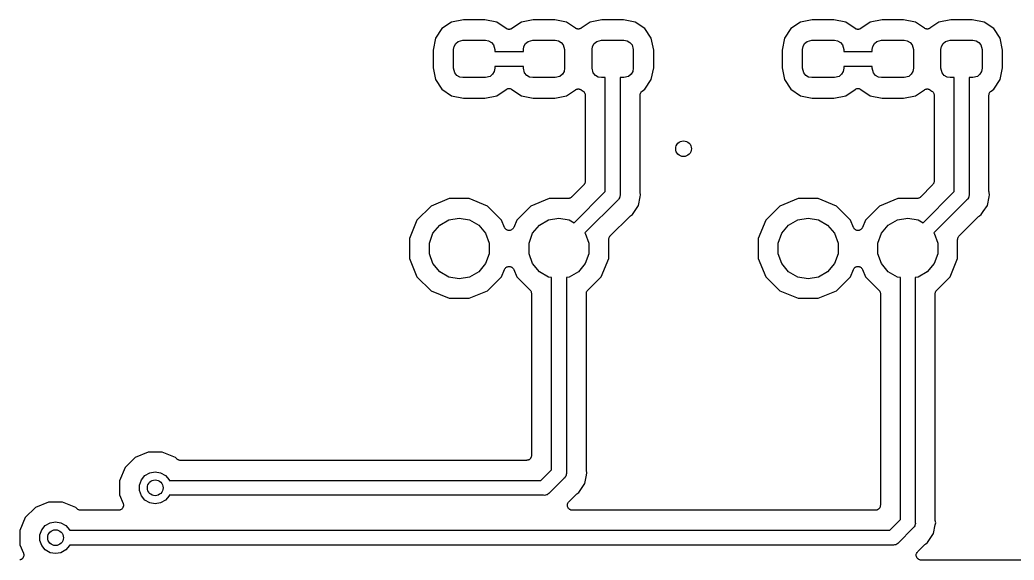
# Model space of a CAD drawing. Extents: x 40 to 164, y -163 to -60.
# Drawn here: x 57.51 to 82.85, y -143.45 to -129.69 of the extents above; entities that cross this region are included whole.
import ezdxf

# ---------------------------------------------------------------- set-up
doc = ezdxf.new("R2010")
doc.units = 0
doc.header["$MEASUREMENT"] = 0
doc.layers.add('BLACK', color=7, linetype='CONTINUOUS')

msp = doc.modelspace()

# ---------------------------------------------------------------- linework, layer by layer
at = {"layer": 'BLACK', "linetype": 'CONTINUOUS'}
for p, q in [((68.813, -129.688), (68.5114, -129.748)), ((69.363, -129.688), (68.813, -129.688)), ((69.6646, -129.748), (69.363, -129.688)), ((70.591, -129.688), (70.2894, -129.748)), ((71.141, -129.688), (70.591, -129.688)), ((71.4426, -129.748), (71.141, -129.688)), ((72.341, -129.688), (72.0394, -129.748)), ((72.891, -129.688), (72.341, -129.688)), ((73.1926, -129.748), (72.891, -129.688)), ((77.703, -129.688), (77.4014, -129.748)), ((78.253, -129.688), (77.703, -129.688)), ((78.5546, -129.748), (78.253, -129.688)), ((79.481, -129.688), (79.1794, -129.748)), ((80.031, -129.688), (79.481, -129.688)), ((80.3326, -129.748), (80.031, -129.688)), ((81.231, -129.688), (80.9294, -129.748)), ((81.781, -129.688), (81.231, -129.688)), ((82.0826, -129.748), (81.781, -129.688)), ((68.2663, -129.911), (68.1026, -130.156)), ((68.5114, -129.748), (68.2663, -129.911)), ((69.9064, -129.909), (69.6646, -129.748)), ((69.9141, -129.913), (69.9064, -129.909)), ((69.9208, -129.917), (69.9141, -129.913)), ((69.9341, -129.921), (69.9208, -129.917)), ((69.9468, -129.927), (69.9341, -129.921)), ((69.9552, -129.927), (69.9468, -129.927)), ((69.9632, -129.93), (69.9552, -129.927)), ((69.977, -129.929), (69.9632, -129.93)), ((69.9908, -129.93), (69.977, -129.929)), ((69.9988, -129.927), (69.9908, -129.93)), ((70.0072, -129.927), (69.9988, -129.927)), ((70.0199, -129.921), (70.0072, -129.927)), ((70.0332, -129.917), (70.0199, -129.921)), ((70.0399, -129.913), (70.0332, -129.917)), ((70.0476, -129.909), (70.0399, -129.913)), ((70.2894, -129.748), (70.0476, -129.909)), ((71.6704, -129.9), (71.4426, -129.748)), ((71.6781, -129.903), (71.6704, -129.9)), ((71.6848, -129.908), (71.6781, -129.903)), ((71.6981, -129.912), (71.6848, -129.908)), ((71.7108, -129.918), (71.6981, -129.912)), ((71.7192, -129.918), (71.7108, -129.918)), ((71.7272, -129.92), (71.7192, -129.918)), ((71.741, -129.92), (71.7272, -129.92)), ((71.7548, -129.92), (71.741, -129.92)), ((71.7628, -129.918), (71.7548, -129.92)), ((71.7712, -129.918), (71.7628, -129.918)), ((71.7839, -129.912), (71.7712, -129.918)), ((71.7972, -129.908), (71.7839, -129.912)), ((71.8039, -129.903), (71.7972, -129.908)), ((71.8116, -129.9), (71.8039, -129.903)), ((72.0394, -129.748), (71.8116, -129.9)), ((73.4377, -129.911), (73.1926, -129.748)), ((73.6014, -130.156), (73.4377, -129.911)), ((77.1563, -129.911), (76.9926, -130.156)), ((77.4014, -129.748), (77.1563, -129.911)), ((78.7964, -129.909), (78.5546, -129.748)), ((78.8041, -129.913), (78.7964, -129.909)), ((78.8108, -129.917), (78.8041, -129.913)), ((78.8241, -129.921), (78.8108, -129.917)), ((78.8368, -129.927), (78.8241, -129.921)), ((78.8452, -129.927), (78.8368, -129.927)), ((78.8532, -129.93), (78.8452, -129.927)), ((78.867, -129.929), (78.8532, -129.93)), ((78.8808, -129.93), (78.867, -129.929)), ((78.8888, -129.927), (78.8808, -129.93)), ((78.8972, -129.927), (78.8888, -129.927)), ((78.9099, -129.921), (78.8972, -129.927)), ((78.9232, -129.917), (78.9099, -129.921)), ((78.9299, -129.913), (78.9232, -129.917)), ((78.9376, -129.909), (78.9299, -129.913)), ((79.1794, -129.748), (78.9376, -129.909)), ((80.5604, -129.9), (80.3326, -129.748)), ((80.5681, -129.903), (80.5604, -129.9)), ((80.5748, -129.908), (80.5681, -129.903)), ((80.5881, -129.912), (80.5748, -129.908)), ((80.6008, -129.918), (80.5881, -129.912)), ((80.6092, -129.918), (80.6008, -129.918)), ((80.6172, -129.92), (80.6092, -129.918)), ((80.631, -129.92), (80.6172, -129.92)), ((80.6448, -129.92), (80.631, -129.92)), ((80.6528, -129.918), (80.6448, -129.92)), ((80.6612, -129.918), (80.6528, -129.918)), ((80.6739, -129.912), (80.6612, -129.918)), ((80.6872, -129.908), (80.6739, -129.912)), ((80.6939, -129.903), (80.6872, -129.908)), ((80.7016, -129.9), (80.6939, -129.903)), ((80.9294, -129.748), (80.7016, -129.9)), ((82.3277, -129.911), (82.0826, -129.748)), ((82.4914, -130.156), (82.3277, -129.911)), ((68.1026, -130.156), (68.0426, -130.458)), ((68.6817, -130.24), (68.8005, -130.208)), ((68.8005, -130.208), (69.3755, -130.208)), ((69.3755, -130.208), (69.4567, -130.222)), ((70.4597, -130.24), (70.5785, -130.208)), ((70.5785, -130.208), (71.1535, -130.208)), ((71.1535, -130.208), (71.2347, -130.222)), ((72.2097, -130.24), (72.3285, -130.208)), ((72.3285, -130.208), (72.9035, -130.208)), ((72.9035, -130.208), (72.9847, -130.222)), ((73.6614, -130.458), (73.6014, -130.156)), ((76.9926, -130.156), (76.9326, -130.458)), ((77.5717, -130.24), (77.6905, -130.208)), ((77.6905, -130.208), (78.2655, -130.208)), ((78.2655, -130.208), (78.3467, -130.222)), ((79.3498, -130.24), (79.4685, -130.208)), ((79.4685, -130.208), (80.0435, -130.208)), ((80.0435, -130.208), (80.1247, -130.222)), ((81.0998, -130.24), (81.2185, -130.208)), ((81.2185, -130.208), (81.7935, -130.208)), ((81.7935, -130.208), (81.8747, -130.222)), ((82.5514, -130.458), (82.4914, -130.156)), ((68.0426, -130.458), (68.0426, -130.908)), ((68.563, -130.445), (68.5773, -130.364)), ((68.563, -130.921), (68.563, -130.445)), ((68.5773, -130.364), (68.6186, -130.293)), ((68.6186, -130.293), (68.6817, -130.24)), ((69.4567, -130.222), (69.5282, -130.264)), ((69.5282, -130.264), (69.5812, -130.327)), ((69.5812, -130.327), (69.613, -130.445)), ((69.613, -130.445), (69.613, -130.493)), ((70.341, -130.445), (70.3553, -130.364)), ((70.341, -130.493), (70.341, -130.445)), ((70.3553, -130.364), (70.3966, -130.293)), ((70.3966, -130.293), (70.4597, -130.24)), ((71.2347, -130.222), (71.3062, -130.264)), ((71.3062, -130.264), (71.3592, -130.327)), ((71.3592, -130.327), (71.391, -130.445)), ((71.391, -130.445), (71.391, -130.921)), ((72.091, -130.445), (72.1053, -130.364)), ((72.091, -130.921), (72.091, -130.445)), ((72.1053, -130.364), (72.1466, -130.293)), ((72.1466, -130.293), (72.2097, -130.24)), ((72.9847, -130.222), (73.0562, -130.264)), ((73.0562, -130.264), (73.1092, -130.327)), ((73.1092, -130.327), (73.141, -130.445)), ((73.141, -130.445), (73.141, -130.921)), ((73.6614, -130.908), (73.6614, -130.458)), ((76.9326, -130.458), (76.9326, -130.908)), ((77.453, -130.445), (77.4673, -130.364)), ((77.453, -130.921), (77.453, -130.445)), ((77.4673, -130.364), (77.5086, -130.293)), ((77.5086, -130.293), (77.5717, -130.24)), ((78.3467, -130.222), (78.4182, -130.264)), ((78.4182, -130.264), (78.4712, -130.327)), ((78.4712, -130.327), (78.503, -130.445)), ((78.503, -130.445), (78.503, -130.493)), ((79.231, -130.445), (79.2453, -130.364)), ((79.231, -130.493), (79.231, -130.445)), ((79.2453, -130.364), (79.2866, -130.293)), ((79.2866, -130.293), (79.3498, -130.24)), ((80.1247, -130.222), (80.1962, -130.264)), ((80.1962, -130.264), (80.2492, -130.327)), ((80.2492, -130.327), (80.281, -130.445)), ((80.281, -130.445), (80.281, -130.921)), ((80.981, -130.445), (80.9953, -130.364)), ((80.981, -130.921), (80.981, -130.445)), ((80.9953, -130.364), (81.0366, -130.293)), ((81.0366, -130.293), (81.0998, -130.24)), ((81.8747, -130.222), (81.9462, -130.264)), ((81.9462, -130.264), (81.9992, -130.327)), ((81.9992, -130.327), (82.031, -130.445)), ((82.031, -130.445), (82.031, -130.921)), ((82.5514, -130.908), (82.5514, -130.458)), ((69.613, -130.493), (70.341, -130.493)), ((78.503, -130.493), (79.231, -130.493)), ((68.0426, -130.908), (68.1026, -131.21)), ((68.5948, -131.039), (68.563, -130.921)), ((69.613, -130.921), (69.5987, -131.002)), ((70.341, -130.874), (69.613, -130.874)), ((69.613, -130.874), (69.613, -130.921)), ((70.341, -130.921), (70.341, -130.874)), ((70.3728, -131.039), (70.341, -130.921)), ((71.391, -130.921), (71.3767, -131.002)), ((72.1228, -131.039), (72.091, -130.921)), ((73.141, -130.921), (73.1267, -131.002)), ((73.6014, -131.21), (73.6614, -130.908)), ((76.9326, -130.908), (76.9926, -131.21)), ((77.4848, -131.039), (77.453, -130.921)), ((78.503, -130.921), (78.4887, -131.002)), ((79.231, -130.874), (78.503, -130.874)), ((78.503, -130.874), (78.503, -130.921)), ((79.231, -130.921), (79.231, -130.874)), ((79.2628, -131.039), (79.231, -130.921)), ((80.281, -130.921), (80.2667, -131.002)), ((81.0128, -131.039), (80.981, -130.921)), ((82.031, -130.921), (82.0167, -131.002)), ((82.4914, -131.21), (82.5514, -130.908)), ((68.1026, -131.21), (68.2663, -131.455)), ((68.6478, -131.102), (68.5948, -131.039)), ((68.7193, -131.144), (68.6478, -131.102)), ((68.8005, -131.158), (68.7193, -131.144)), ((69.3755, -131.158), (68.8005, -131.158)), ((69.4942, -131.126), (69.3755, -131.158)), ((69.5574, -131.073), (69.4942, -131.126)), ((69.5987, -131.002), (69.5574, -131.073)), ((70.4258, -131.102), (70.3728, -131.039)), ((70.4973, -131.144), (70.4258, -131.102)), ((70.5785, -131.158), (70.4973, -131.144)), ((71.1535, -131.158), (70.5785, -131.158)), ((71.2722, -131.126), (71.1535, -131.158)), ((71.3354, -131.073), (71.2722, -131.126)), ((71.3767, -131.002), (71.3354, -131.073)), ((72.1758, -131.102), (72.1228, -131.039)), ((72.2473, -131.144), (72.1758, -131.102)), ((72.3285, -131.158), (72.2473, -131.144)), ((72.4255, -131.158), (72.3285, -131.158)), ((72.4255, -134.061), (72.4255, -131.158)), ((72.9035, -131.158), (72.8065, -131.158)), ((72.8065, -131.158), (72.8065, -134.132)), ((73.0222, -131.126), (72.9035, -131.158)), ((73.0854, -131.073), (73.0222, -131.126)), ((73.1267, -131.002), (73.0854, -131.073)), ((73.4377, -131.455), (73.6014, -131.21)), ((76.9926, -131.21), (77.1563, -131.455)), ((77.5378, -131.102), (77.4848, -131.039)), ((77.6093, -131.144), (77.5378, -131.102)), ((77.6905, -131.158), (77.6093, -131.144)), ((78.2655, -131.158), (77.6905, -131.158)), ((78.3842, -131.126), (78.2655, -131.158)), ((78.4474, -131.073), (78.3842, -131.126)), ((78.4887, -131.002), (78.4474, -131.073)), ((79.3158, -131.102), (79.2628, -131.039)), ((79.3873, -131.144), (79.3158, -131.102)), ((79.4685, -131.158), (79.3873, -131.144)), ((80.0435, -131.158), (79.4685, -131.158)), ((80.1623, -131.126), (80.0435, -131.158)), ((80.2254, -131.073), (80.1623, -131.126)), ((80.2667, -131.002), (80.2254, -131.073)), ((81.0658, -131.102), (81.0128, -131.039)), ((81.1373, -131.144), (81.0658, -131.102)), ((81.2185, -131.158), (81.1373, -131.144)), ((81.3155, -131.158), (81.2185, -131.158)), ((81.3155, -134.061), (81.3155, -131.158)), ((81.7935, -131.158), (81.6965, -131.158)), ((81.6965, -131.158), (81.6965, -134.132)), ((81.9123, -131.126), (81.7935, -131.158)), ((81.9754, -131.073), (81.9123, -131.126)), ((82.0167, -131.002), (81.9754, -131.073)), ((82.3277, -131.455), (82.4914, -131.21)), ((68.2663, -131.455), (68.5114, -131.618)), ((69.6646, -131.618), (69.9064, -131.457)), ((69.9064, -131.457), (69.9141, -131.453)), ((69.9141, -131.453), (69.9208, -131.449)), ((69.9208, -131.449), (69.9341, -131.445)), ((69.9341, -131.445), (69.9468, -131.439)), ((69.9468, -131.439), (69.9552, -131.439)), ((69.9552, -131.439), (69.9632, -131.436)), ((69.9632, -131.436), (69.977, -131.437)), ((69.977, -131.437), (69.9908, -131.436)), ((69.9908, -131.436), (69.9988, -131.439)), ((69.9988, -131.439), (70.0072, -131.439)), ((70.0072, -131.439), (70.0199, -131.445)), ((70.0199, -131.445), (70.0332, -131.449)), ((70.0332, -131.449), (70.0399, -131.453)), ((70.0399, -131.453), (70.0476, -131.457)), ((70.0476, -131.457), (70.2894, -131.618)), ((71.4426, -131.618), (71.6704, -131.466)), ((71.6704, -131.466), (71.6781, -131.463)), ((71.6781, -131.463), (71.6848, -131.458)), ((71.6848, -131.458), (71.6981, -131.454)), ((71.6981, -131.454), (71.7108, -131.448)), ((71.7108, -131.448), (71.7192, -131.448)), ((71.7192, -131.448), (71.7272, -131.446)), ((71.7272, -131.446), (71.741, -131.446)), ((71.741, -131.446), (71.7548, -131.446)), ((71.7548, -131.446), (71.7628, -131.448)), ((71.7628, -131.448), (71.7712, -131.448)), ((71.7712, -131.448), (71.7839, -131.454)), ((71.7839, -131.454), (71.7972, -131.458)), ((71.7972, -131.458), (71.8039, -131.463)), ((71.8039, -131.463), (71.8116, -131.466)), ((71.8116, -131.466), (71.8611, -131.499)), ((73.3709, -131.499), (73.4377, -131.455)), ((77.1563, -131.455), (77.4014, -131.618)), ((78.5546, -131.618), (78.7964, -131.457)), ((78.7964, -131.457), (78.8041, -131.453)), ((78.8041, -131.453), (78.8108, -131.449)), ((78.8108, -131.449), (78.8241, -131.445)), ((78.8241, -131.445), (78.8368, -131.439)), ((78.8368, -131.439), (78.8452, -131.439)), ((78.8452, -131.439), (78.8532, -131.436)), ((78.8532, -131.436), (78.867, -131.437)), ((78.867, -131.437), (78.8808, -131.436)), ((78.8808, -131.436), (78.8888, -131.439)), ((78.8888, -131.439), (78.8972, -131.439)), ((78.8972, -131.439), (78.9099, -131.445)), ((78.9099, -131.445), (78.9232, -131.449)), ((78.9232, -131.449), (78.9299, -131.453)), ((78.9299, -131.453), (78.9376, -131.457)), ((78.9376, -131.457), (79.1794, -131.618)), ((80.3326, -131.618), (80.5604, -131.466)), ((80.5604, -131.466), (80.5681, -131.463)), ((80.5681, -131.463), (80.5748, -131.458)), ((80.5748, -131.458), (80.5881, -131.454)), ((80.5881, -131.454), (80.6008, -131.448)), ((80.6008, -131.448), (80.6092, -131.448)), ((80.6092, -131.448), (80.6172, -131.446)), ((80.6172, -131.446), (80.631, -131.446)), ((80.631, -131.446), (80.6448, -131.446)), ((80.6448, -131.446), (80.6528, -131.448)), ((80.6528, -131.448), (80.6612, -131.448)), ((80.6612, -131.448), (80.6739, -131.454)), ((80.6739, -131.454), (80.6872, -131.458)), ((80.6872, -131.458), (80.6939, -131.463)), ((80.6939, -131.463), (80.7016, -131.466)), ((80.7016, -131.466), (80.7511, -131.499)), ((82.2609, -131.499), (82.3277, -131.455)), ((68.5114, -131.618), (68.813, -131.678)), ((68.813, -131.678), (69.363, -131.678)), ((69.363, -131.678), (69.6646, -131.618)), ((70.2894, -131.618), (70.591, -131.678)), ((70.591, -131.678), (71.141, -131.678)), ((71.141, -131.678), (71.4426, -131.618)), ((71.8611, -131.499), (71.874, -131.512)), ((71.874, -131.512), (71.8878, -131.523)), ((71.8878, -131.523), (71.8899, -131.527)), ((71.8899, -131.527), (71.8929, -131.53)), ((71.8929, -131.53), (71.9009, -131.546)), ((71.9009, -131.546), (71.9098, -131.561)), ((71.9098, -131.561), (71.9106, -131.566)), ((71.9106, -131.566), (71.9124, -131.569)), ((71.9124, -131.569), (71.9144, -131.587)), ((71.9144, -131.587), (71.9175, -131.605)), ((71.9175, -131.605), (71.9175, -133.798)), ((73.3145, -131.605), (73.3176, -131.587)), ((73.3145, -134.059), (73.3145, -131.605)), ((73.3176, -131.587), (73.3196, -131.569)), ((73.3196, -131.569), (73.3214, -131.566)), ((73.3214, -131.566), (73.3222, -131.561)), ((73.3222, -131.561), (73.3311, -131.546)), ((73.3311, -131.546), (73.3391, -131.53)), ((73.3391, -131.53), (73.3421, -131.527)), ((73.3421, -131.527), (73.3442, -131.523)), ((73.3442, -131.523), (73.358, -131.512)), ((73.358, -131.512), (73.3709, -131.499)), ((77.4014, -131.618), (77.703, -131.678)), ((77.703, -131.678), (78.253, -131.678)), ((78.253, -131.678), (78.5546, -131.618)), ((79.1794, -131.618), (79.481, -131.678)), ((79.481, -131.678), (80.031, -131.678)), ((80.031, -131.678), (80.3326, -131.618)), ((80.7511, -131.499), (80.764, -131.512)), ((80.764, -131.512), (80.7778, -131.523)), ((80.7778, -131.523), (80.7799, -131.527)), ((80.7799, -131.527), (80.7829, -131.53)), ((80.7829, -131.53), (80.7909, -131.546)), ((80.7909, -131.546), (80.7998, -131.561)), ((80.7998, -131.561), (80.8006, -131.566)), ((80.8006, -131.566), (80.8024, -131.569)), ((80.8024, -131.569), (80.8044, -131.587)), ((80.8044, -131.587), (80.8075, -131.605)), ((80.8075, -131.605), (80.8075, -133.798)), ((82.2045, -131.605), (82.2076, -131.587)), ((82.2045, -134.059), (82.2045, -131.605)), ((82.2076, -131.587), (82.2096, -131.569)), ((82.2096, -131.569), (82.2114, -131.566)), ((82.2114, -131.566), (82.2122, -131.561)), ((82.2122, -131.561), (82.2211, -131.546)), ((82.2211, -131.546), (82.2291, -131.53)), ((82.2291, -131.53), (82.2321, -131.527)), ((82.2321, -131.527), (82.2342, -131.523)), ((82.2342, -131.523), (82.248, -131.512)), ((82.248, -131.512), (82.2609, -131.499)), ((71.8803, -133.888), (71.5664, -134.202)), ((71.8835, -133.883), (71.8803, -133.888)), ((71.8878, -133.88), (71.8835, -133.883)), ((71.8961, -133.865), (71.8878, -133.88)), ((71.9056, -133.852), (71.8961, -133.865)), ((71.907, -133.846), (71.9056, -133.852)), ((71.9098, -133.842), (71.907, -133.846)), ((71.9127, -133.825), (71.9098, -133.842)), ((71.917, -133.809), (71.9127, -133.825)), ((71.9175, -133.798), (71.9165, -133.804)), ((71.9165, -133.804), (71.917, -133.809)), ((80.7703, -133.888), (80.4564, -134.202)), ((80.7735, -133.883), (80.7703, -133.888)), ((80.7778, -133.88), (80.7735, -133.883)), ((80.7861, -133.865), (80.7778, -133.88)), ((80.7956, -133.852), (80.7861, -133.865)), ((80.797, -133.846), (80.7956, -133.852)), ((80.7998, -133.842), (80.797, -133.846)), ((80.8027, -133.825), (80.7998, -133.842)), ((80.807, -133.809), (80.8027, -133.825)), ((80.8075, -133.798), (80.8065, -133.804)), ((80.8065, -133.804), (80.807, -133.809)), ((68.4544, -134.239), (67.9876, -134.432)), ((68.9596, -134.239), (68.4544, -134.239)), ((69.4264, -134.432), (68.9596, -134.239)), ((70.9944, -134.239), (70.5276, -134.432)), ((71.4766, -134.239), (70.9944, -134.239)), ((71.4821, -134.238), (71.4766, -134.239)), ((71.4876, -134.239), (71.4821, -134.238)), ((71.5037, -134.234), (71.4876, -134.239)), ((71.52, -134.231), (71.5037, -134.234)), ((71.5248, -134.229), (71.52, -134.231)), ((71.5302, -134.227), (71.5248, -134.229)), ((71.5438, -134.218), (71.5302, -134.227)), ((71.5582, -134.209), (71.5438, -134.218)), ((71.5618, -134.205), (71.5582, -134.209)), ((71.5664, -134.202), (71.5618, -134.205)), ((71.634, -134.853), (72.4255, -134.061)), ((72.7642, -134.264), (72.7448, -134.281)), ((72.7768, -134.242), (72.7642, -134.264)), ((72.7913, -134.222), (72.7768, -134.242)), ((72.7935, -134.214), (72.7913, -134.222)), ((72.7978, -134.206), (72.7935, -134.214)), ((72.8022, -134.181), (72.7978, -134.206)), ((72.8087, -134.157), (72.8022, -134.181)), ((72.8065, -134.132), (72.8087, -134.157)), ((73.274, -134.413), (73.3169, -134.197)), ((73.3167, -134.071), (73.3145, -134.059)), ((73.3169, -134.083), (73.3167, -134.071)), ((73.3282, -134.14), (73.3169, -134.083)), ((73.3169, -134.197), (73.3282, -134.14)), ((73.3169, -134.197), (73.3169, -134.197)), ((77.3444, -134.239), (76.8776, -134.432)), ((77.8496, -134.239), (77.3444, -134.239)), ((78.3164, -134.432), (77.8496, -134.239)), ((79.8844, -134.239), (79.4176, -134.432)), ((80.3666, -134.239), (79.8844, -134.239)), ((80.3721, -134.238), (80.3666, -134.239)), ((80.3776, -134.239), (80.3721, -134.238)), ((80.3937, -134.234), (80.3776, -134.239)), ((80.41, -134.231), (80.3937, -134.234)), ((80.4148, -134.229), (80.41, -134.231)), ((80.4202, -134.227), (80.4148, -134.229)), ((80.4338, -134.218), (80.4202, -134.227)), ((80.4482, -134.209), (80.4338, -134.218)), ((80.4518, -134.205), (80.4482, -134.209)), ((80.4564, -134.202), (80.4518, -134.205)), ((80.524, -134.853), (81.3155, -134.061)), ((81.6542, -134.264), (81.6348, -134.281)), ((81.6668, -134.242), (81.6542, -134.264)), ((81.6813, -134.222), (81.6668, -134.242)), ((81.6835, -134.214), (81.6813, -134.222)), ((81.6878, -134.206), (81.6835, -134.214)), ((81.6922, -134.181), (81.6878, -134.206)), ((81.6987, -134.157), (81.6922, -134.181)), ((81.6965, -134.132), (81.6987, -134.157)), ((82.164, -134.413), (82.2069, -134.197)), ((82.2067, -134.071), (82.2045, -134.059)), ((82.2069, -134.083), (82.2067, -134.071)), ((82.2182, -134.14), (82.2069, -134.083)), ((82.2069, -134.197), (82.2182, -134.14)), ((82.2069, -134.197), (82.2069, -134.197)), ((67.9876, -134.432), (67.6303, -134.79)), ((69.7837, -134.79), (69.4264, -134.432)), ((70.5276, -134.432), (70.1703, -134.79)), ((72.7448, -134.281), (71.9108, -135.115)), ((73.1703, -134.568), (73.274, -134.413)), ((76.8776, -134.432), (76.5203, -134.79)), ((78.6737, -134.79), (78.3164, -134.432)), ((79.4176, -134.432), (79.0603, -134.79)), ((81.6348, -134.281), (80.8008, -135.115)), ((82.0603, -134.568), (82.164, -134.413)), ((68.4424, -134.782), (68.707, -134.735)), ((68.707, -134.735), (68.9716, -134.782)), ((70.9824, -134.782), (71.247, -134.735)), ((71.247, -134.735), (71.5116, -134.782)), ((72.5542, -135.19), (73.0524, -134.691)), ((73.0524, -134.691), (73.0627, -134.684)), ((73.0627, -134.684), (73.0717, -134.676)), ((73.0717, -134.676), (73.1196, -134.644)), ((73.1196, -134.644), (73.1703, -134.568)), ((77.3324, -134.782), (77.597, -134.735)), ((77.597, -134.735), (77.8616, -134.782)), ((79.8724, -134.782), (80.137, -134.735)), ((80.137, -134.735), (80.4016, -134.782)), ((81.4442, -135.19), (81.9424, -134.691)), ((81.9424, -134.691), (81.9527, -134.684)), ((81.9527, -134.684), (81.9617, -134.676)), ((81.9617, -134.676), (82.0096, -134.644)), ((82.0096, -134.644), (82.0603, -134.568)), ((67.6303, -134.79), (67.437, -135.256)), ((68.0369, -135.122), (68.2096, -134.916)), ((68.2096, -134.916), (68.4424, -134.782)), ((68.9716, -134.782), (69.2044, -134.916)), ((69.2044, -134.916), (69.3771, -135.122)), ((69.8597, -134.973), (69.7837, -134.79)), ((69.8686, -134.987), (69.8597, -134.973)), ((69.8762, -135.002), (69.8686, -134.987)), ((69.8804, -135.006), (69.8762, -135.002)), ((69.8834, -135.01), (69.8804, -135.006)), ((69.8965, -135.02), (69.8834, -135.01)), ((69.9088, -135.032), (69.8965, -135.02)), ((70.0575, -135.02), (70.0452, -135.032)), ((70.0706, -135.01), (70.0575, -135.02)), ((70.0736, -135.006), (70.0706, -135.01)), ((70.0778, -135.002), (70.0736, -135.006)), ((70.0854, -134.987), (70.0778, -135.002)), ((70.0943, -134.973), (70.0854, -134.987)), ((70.1703, -134.79), (70.0943, -134.973)), ((70.5769, -135.122), (70.7496, -134.916)), ((70.7496, -134.916), (70.9824, -134.782)), ((71.5116, -134.782), (71.634, -134.853)), ((76.5203, -134.79), (76.327, -135.256)), ((76.9269, -135.122), (77.0996, -134.916)), ((77.0996, -134.916), (77.3324, -134.782)), ((77.8616, -134.782), (78.0944, -134.916)), ((78.0944, -134.916), (78.2671, -135.122)), ((78.7497, -134.973), (78.6737, -134.79)), ((78.7586, -134.987), (78.7497, -134.973)), ((78.7662, -135.002), (78.7586, -134.987)), ((78.7704, -135.006), (78.7662, -135.002)), ((78.7734, -135.01), (78.7704, -135.006)), ((78.7865, -135.02), (78.7734, -135.01)), ((78.7988, -135.032), (78.7865, -135.02)), ((78.9475, -135.02), (78.9352, -135.032)), ((78.9606, -135.01), (78.9475, -135.02)), ((78.9636, -135.006), (78.9606, -135.01)), ((78.9678, -135.002), (78.9636, -135.006)), ((78.9754, -134.987), (78.9678, -135.002)), ((78.9843, -134.973), (78.9754, -134.987)), ((79.0603, -134.79), (78.9843, -134.973)), ((79.4669, -135.122), (79.6396, -134.916)), ((79.6396, -134.916), (79.8724, -134.782)), ((80.4016, -134.782), (80.524, -134.853)), ((67.437, -135.256), (67.437, -135.762)), ((67.945, -135.375), (68.0369, -135.122)), ((69.3771, -135.122), (69.469, -135.375)), ((69.9139, -135.034), (69.9088, -135.032)), ((69.9184, -135.037), (69.9139, -135.034)), ((69.9342, -135.042), (69.9184, -135.037)), ((69.9495, -135.049), (69.9342, -135.042)), ((69.9551, -135.049), (69.9495, -135.049)), ((69.9604, -135.05), (69.9551, -135.049)), ((69.977, -135.05), (69.9604, -135.05)), ((69.9936, -135.05), (69.977, -135.05)), ((69.9989, -135.049), (69.9936, -135.05)), ((70.0045, -135.049), (69.9989, -135.049)), ((70.0198, -135.042), (70.0045, -135.049)), ((70.0356, -135.037), (70.0198, -135.042)), ((70.0401, -135.034), (70.0356, -135.037)), ((70.0452, -135.032), (70.0401, -135.034)), ((70.485, -135.375), (70.5769, -135.122)), ((71.9108, -135.115), (71.9171, -135.122)), ((71.9171, -135.122), (72.009, -135.375)), ((72.517, -135.279), (72.518, -135.274)), ((72.517, -135.762), (72.517, -135.279)), ((72.5175, -135.268), (72.5218, -135.252)), ((72.518, -135.274), (72.5175, -135.268)), ((72.5218, -135.252), (72.5247, -135.236)), ((72.5247, -135.236), (72.5275, -135.231)), ((72.5275, -135.231), (72.5289, -135.226)), ((72.5289, -135.226), (72.5384, -135.212)), ((72.5384, -135.212), (72.5467, -135.198)), ((72.5467, -135.198), (72.551, -135.194)), ((72.551, -135.194), (72.5542, -135.19)), ((76.327, -135.256), (76.327, -135.762)), ((76.835, -135.375), (76.9269, -135.122)), ((78.2671, -135.122), (78.359, -135.375)), ((78.8039, -135.034), (78.7988, -135.032)), ((78.8084, -135.037), (78.8039, -135.034)), ((78.8242, -135.042), (78.8084, -135.037)), ((78.8395, -135.049), (78.8242, -135.042)), ((78.8451, -135.049), (78.8395, -135.049)), ((78.8504, -135.05), (78.8451, -135.049)), ((78.867, -135.05), (78.8504, -135.05)), ((78.8836, -135.05), (78.867, -135.05)), ((78.8889, -135.049), (78.8836, -135.05)), ((78.8945, -135.049), (78.8889, -135.049)), ((78.9098, -135.042), (78.8945, -135.049)), ((78.9256, -135.037), (78.9098, -135.042)), ((78.9301, -135.034), (78.9256, -135.037)), ((78.9352, -135.032), (78.9301, -135.034)), ((79.375, -135.375), (79.4669, -135.122)), ((80.8008, -135.115), (80.8071, -135.122)), ((80.8071, -135.122), (80.899, -135.375)), ((81.407, -135.279), (81.408, -135.274)), ((81.407, -135.762), (81.407, -135.279)), ((81.4075, -135.268), (81.4118, -135.252)), ((81.408, -135.274), (81.4075, -135.268)), ((81.4118, -135.252), (81.4147, -135.236)), ((81.4147, -135.236), (81.4175, -135.231)), ((81.4175, -135.231), (81.4189, -135.226)), ((81.4189, -135.226), (81.4284, -135.212)), ((81.4284, -135.212), (81.4367, -135.198)), ((81.4367, -135.198), (81.441, -135.194)), ((81.441, -135.194), (81.4442, -135.19)), ((67.945, -135.643), (67.945, -135.375)), ((69.469, -135.375), (69.469, -135.643)), ((70.485, -135.643), (70.485, -135.375)), ((72.009, -135.375), (72.009, -135.643)), ((76.835, -135.643), (76.835, -135.375)), ((78.359, -135.375), (78.359, -135.643)), ((79.375, -135.643), (79.375, -135.375)), ((80.899, -135.375), (80.899, -135.643)), ((67.437, -135.762), (67.6303, -136.228)), ((68.0369, -135.896), (67.945, -135.643)), ((69.469, -135.643), (69.3771, -135.896)), ((70.5769, -135.896), (70.485, -135.643)), ((72.009, -135.643), (71.9171, -135.896)), ((72.3237, -136.228), (72.517, -135.762)), ((76.327, -135.762), (76.5203, -136.228)), ((76.9269, -135.896), (76.835, -135.643)), ((78.359, -135.643), (78.2671, -135.896)), ((79.4669, -135.896), (79.375, -135.643)), ((80.899, -135.643), (80.8071, -135.896)), ((81.2137, -136.228), (81.407, -135.762)), ((68.2096, -136.102), (68.0369, -135.896)), ((69.3771, -135.896), (69.2044, -136.102)), ((69.8597, -136.045), (69.8686, -136.031)), ((69.8686, -136.031), (69.8762, -136.016)), ((69.8762, -136.016), (69.8804, -136.012)), ((69.8804, -136.012), (69.8834, -136.008)), ((69.8834, -136.008), (69.8965, -135.998)), ((69.8965, -135.998), (69.9088, -135.986)), ((69.9088, -135.986), (69.9139, -135.984)), ((69.9139, -135.984), (69.9184, -135.981)), ((69.9184, -135.981), (69.9342, -135.976)), ((69.9342, -135.976), (69.9495, -135.969)), ((69.9495, -135.969), (69.9551, -135.969)), ((69.9551, -135.969), (69.9604, -135.968)), ((69.9604, -135.968), (69.977, -135.968)), ((69.977, -135.968), (69.9936, -135.968)), ((69.9936, -135.968), (69.9989, -135.969)), ((69.9989, -135.969), (70.0045, -135.969)), ((70.0045, -135.969), (70.0198, -135.976)), ((70.0198, -135.976), (70.0356, -135.981)), ((70.0356, -135.981), (70.0401, -135.984)), ((70.0401, -135.984), (70.0452, -135.986)), ((70.0452, -135.986), (70.0575, -135.998)), ((70.0575, -135.998), (70.0706, -136.008)), ((70.0706, -136.008), (70.0736, -136.012)), ((70.0736, -136.012), (70.0778, -136.016)), ((70.0778, -136.016), (70.0854, -136.031)), ((70.0854, -136.031), (70.0943, -136.045)), ((70.7496, -136.102), (70.5769, -135.896)), ((71.9171, -135.896), (71.7444, -136.102)), ((77.0996, -136.102), (76.9269, -135.896)), ((78.2671, -135.896), (78.0944, -136.102)), ((78.7497, -136.045), (78.7586, -136.031)), ((78.7586, -136.031), (78.7662, -136.016)), ((78.7662, -136.016), (78.7704, -136.012)), ((78.7704, -136.012), (78.7734, -136.008)), ((78.7734, -136.008), (78.7865, -135.998)), ((78.7865, -135.998), (78.7988, -135.986)), ((78.7988, -135.986), (78.8039, -135.984)), ((78.8039, -135.984), (78.8084, -135.981)), ((78.8084, -135.981), (78.8242, -135.976)), ((78.8242, -135.976), (78.8395, -135.969)), ((78.8395, -135.969), (78.8451, -135.969)), ((78.8451, -135.969), (78.8504, -135.968)), ((78.8504, -135.968), (78.867, -135.968)), ((78.867, -135.968), (78.8836, -135.968)), ((78.8836, -135.968), (78.8889, -135.969)), ((78.8889, -135.969), (78.8945, -135.969)), ((78.8945, -135.969), (78.9098, -135.976)), ((78.9098, -135.976), (78.9256, -135.981)), ((78.9256, -135.981), (78.9301, -135.984)), ((78.9301, -135.984), (78.9352, -135.986)), ((78.9352, -135.986), (78.9475, -135.998)), ((78.9475, -135.998), (78.9606, -136.008)), ((78.9606, -136.008), (78.9636, -136.012)), ((78.9636, -136.012), (78.9678, -136.016)), ((78.9678, -136.016), (78.9754, -136.031)), ((78.9754, -136.031), (78.9843, -136.045)), ((79.6396, -136.102), (79.4669, -135.896)), ((80.8071, -135.896), (80.6344, -136.102)), ((67.6303, -136.228), (67.9876, -136.586)), ((68.4424, -136.236), (68.2096, -136.102)), ((68.707, -136.283), (68.4424, -136.236)), ((68.9716, -136.236), (68.707, -136.283)), ((69.2044, -136.102), (68.9716, -136.236)), ((69.4264, -136.586), (69.7837, -136.228)), ((69.7837, -136.228), (69.8597, -136.045)), ((70.0943, -136.045), (70.1703, -136.228)), ((70.1703, -136.228), (70.5113, -136.569)), ((70.9824, -136.236), (70.7496, -136.102)), ((71.0565, -136.249), (70.9824, -136.236)), ((71.0565, -141.145), (71.0565, -136.249)), ((71.5116, -136.236), (71.4375, -136.249)), ((71.4375, -136.249), (71.4375, -141.216)), ((71.7444, -136.102), (71.5116, -136.236)), ((71.9827, -136.569), (72.3237, -136.228)), ((76.5203, -136.228), (76.8776, -136.586)), ((77.3324, -136.236), (77.0996, -136.102)), ((77.597, -136.283), (77.3324, -136.236)), ((77.8616, -136.236), (77.597, -136.283)), ((78.0944, -136.102), (77.8616, -136.236)), ((78.3164, -136.586), (78.6737, -136.228)), ((78.6737, -136.228), (78.7497, -136.045)), ((78.9843, -136.045), (79.0603, -136.228)), ((79.0603, -136.228), (79.4013, -136.569)), ((79.8724, -136.236), (79.6396, -136.102)), ((79.9465, -136.249), (79.8724, -136.236)), ((79.9465, -142.415), (79.9465, -136.249)), ((80.4016, -136.236), (80.3275, -136.249)), ((80.3275, -136.249), (80.3275, -142.486)), ((80.6344, -136.102), (80.4016, -136.236)), ((80.8727, -136.569), (81.2137, -136.228)), ((67.9876, -136.586), (68.4544, -136.779)), ((68.4544, -136.779), (68.9596, -136.779)), ((68.9596, -136.779), (69.4264, -136.586)), ((70.5113, -136.569), (70.5145, -136.574)), ((70.5145, -136.574), (70.5188, -136.578)), ((70.5188, -136.578), (70.5271, -136.592)), ((70.5271, -136.592), (70.5366, -136.605)), ((70.5366, -136.605), (70.538, -136.611)), ((70.538, -136.611), (70.5408, -136.616)), ((70.5408, -136.616), (70.5437, -136.632)), ((70.5437, -136.632), (70.548, -136.648)), ((70.548, -136.648), (70.5475, -136.654)), ((70.5475, -136.654), (70.5485, -136.659)), ((70.5485, -136.659), (70.5485, -140.779)), ((71.9455, -136.659), (71.9465, -136.654)), ((71.9455, -141.143), (71.9455, -136.659)), ((71.946, -136.648), (71.9503, -136.632)), ((71.9465, -136.654), (71.946, -136.648)), ((71.9503, -136.632), (71.9532, -136.616)), ((71.9532, -136.616), (71.956, -136.611)), ((71.956, -136.611), (71.9574, -136.605)), ((71.9574, -136.605), (71.9669, -136.592)), ((71.9669, -136.592), (71.9752, -136.578)), ((71.9752, -136.578), (71.9795, -136.574)), ((71.9795, -136.574), (71.9827, -136.569)), ((76.8776, -136.586), (77.3444, -136.779)), ((77.3444, -136.779), (77.8496, -136.779)), ((77.8496, -136.779), (78.3164, -136.586)), ((79.4013, -136.569), (79.4045, -136.574)), ((79.4045, -136.574), (79.4088, -136.578)), ((79.4088, -136.578), (79.4171, -136.592)), ((79.4171, -136.592), (79.4266, -136.605)), ((79.4266, -136.605), (79.428, -136.611)), ((79.428, -136.611), (79.4308, -136.616)), ((79.4308, -136.616), (79.4337, -136.632)), ((79.4337, -136.632), (79.438, -136.648)), ((79.438, -136.648), (79.4375, -136.654)), ((79.4375, -136.654), (79.4385, -136.659)), ((79.4385, -136.659), (79.4385, -142.049)), ((80.8355, -136.659), (80.8365, -136.654)), ((80.8355, -142.413), (80.8355, -136.659)), ((80.836, -136.648), (80.8403, -136.632)), ((80.8365, -136.654), (80.836, -136.648)), ((80.8403, -136.632), (80.8432, -136.616)), ((80.8432, -136.616), (80.846, -136.611)), ((80.846, -136.611), (80.8474, -136.605)), ((80.8474, -136.605), (80.8569, -136.592)), ((80.8569, -136.592), (80.8652, -136.578)), ((80.8652, -136.578), (80.8695, -136.574)), ((80.8695, -136.574), (80.8727, -136.569)), ((60.4457, -140.835), (60.1902, -141.091)), ((60.7794, -140.697), (60.4457, -140.835)), ((61.1406, -140.697), (60.7794, -140.697)), ((61.4743, -140.835), (61.1406, -140.697)), ((61.5084, -140.869), (61.4743, -140.835)), ((70.5243, -140.852), (70.5188, -140.861)), ((70.5315, -140.843), (70.5243, -140.852)), ((70.5353, -140.833), (70.5315, -140.843)), ((70.5408, -140.823), (70.5353, -140.833)), ((70.5428, -140.812), (70.5408, -140.823)), ((70.5466, -140.802), (70.5428, -140.812)), ((70.5485, -140.779), (70.5466, -140.79)), ((70.5466, -140.79), (70.5466, -140.802)), ((60.1902, -141.091), (60.052, -141.424)), ((61.513, -140.873), (61.5084, -140.869)), ((61.5166, -140.877), (61.513, -140.873)), ((61.5309, -140.885), (61.5166, -140.877)), ((61.5445, -140.895), (61.5309, -140.885)), ((61.5499, -140.896), (61.5445, -140.895)), ((61.5548, -140.899), (61.5499, -140.896)), ((61.5711, -140.902), (61.5548, -140.899)), ((61.5871, -140.906), (61.5711, -140.902)), ((61.5927, -140.906), (61.5871, -140.906)), ((61.5982, -140.906), (61.5927, -140.906)), ((70.4215, -140.906), (61.5982, -140.906)), ((70.4324, -140.905), (70.4215, -140.906)), ((70.4436, -140.905), (70.4324, -140.905)), ((70.454, -140.901), (70.4436, -140.905)), ((70.4649, -140.899), (70.454, -140.901)), ((70.4746, -140.893), (70.4649, -140.899)), ((70.485, -140.889), (70.4746, -140.893)), ((70.4935, -140.882), (70.485, -140.889)), ((70.5031, -140.877), (70.4935, -140.882)), ((70.5103, -140.868), (70.5031, -140.877)), ((70.5188, -140.861), (70.5103, -140.868)), ((60.6082, -141.402), (60.6989, -141.294)), ((60.6989, -141.294), (60.8211, -141.223)), ((60.8211, -141.223), (60.96, -141.199)), ((60.96, -141.199), (61.0989, -141.223)), ((61.0989, -141.223), (61.2211, -141.294)), ((61.2211, -141.294), (61.3118, -141.402)), ((70.7871, -141.415), (71.0565, -141.145)), ((71.3952, -141.348), (71.3758, -141.365)), ((71.4078, -141.326), (71.3952, -141.348)), ((71.4223, -141.306), (71.4078, -141.326)), ((71.4245, -141.298), (71.4223, -141.306)), ((71.4288, -141.29), (71.4245, -141.298)), ((71.4332, -141.265), (71.4288, -141.29)), ((71.4397, -141.241), (71.4332, -141.265)), ((71.4375, -141.216), (71.4397, -141.241)), ((71.905, -141.497), (71.9479, -141.281)), ((71.9477, -141.155), (71.9455, -141.143)), ((71.9479, -141.167), (71.9477, -141.155)), ((71.9592, -141.224), (71.9479, -141.167)), ((71.9479, -141.281), (71.9592, -141.224)), ((71.9479, -141.281), (71.9479, -141.281)), ((60.052, -141.424), (60.052, -141.786)), ((60.56, -141.534), (60.6082, -141.402)), ((60.56, -141.676), (60.56, -141.534)), ((61.3118, -141.402), (61.3163, -141.415)), ((61.3163, -141.415), (70.7871, -141.415)), ((71.3758, -141.365), (71.0066, -141.734)), ((71.7506, -141.728), (71.905, -141.497)), ((60.052, -141.786), (60.1412, -142.001)), ((60.6082, -141.808), (60.56, -141.676)), ((60.6989, -141.916), (60.6082, -141.808)), ((61.3118, -141.808), (61.2211, -141.916)), ((61.3163, -141.796), (61.3118, -141.808)), ((70.8577, -141.796), (61.3163, -141.796)), ((70.8829, -141.798), (70.8577, -141.796)), ((70.9073, -141.791), (70.8829, -141.798)), ((70.9322, -141.787), (70.9073, -141.791)), ((70.9395, -141.783), (70.9322, -141.787)), ((70.9477, -141.78), (70.9395, -141.783)), ((70.9684, -141.766), (70.9477, -141.78)), ((70.9903, -141.753), (70.9684, -141.766)), ((71.0066, -141.734), (70.9903, -141.753)), ((71.4991, -141.96), (71.6834, -141.775)), ((71.6834, -141.775), (71.6937, -141.768)), ((71.6937, -141.768), (71.7027, -141.76)), ((71.7027, -141.76), (71.7506, -141.728)), ((57.9057, -142.105), (57.6502, -142.361)), ((58.2394, -141.967), (57.9057, -142.105)), ((58.6006, -141.967), (58.2394, -141.967)), ((58.9343, -142.105), (58.6006, -141.967)), ((58.9684, -142.139), (58.9343, -142.105)), ((60.1285, -142.119), (60.1246, -142.127)), ((60.1338, -142.113), (60.1285, -142.119)), ((60.1386, -142.1), (60.1338, -142.113)), ((60.145, -142.088), (60.1386, -142.1)), ((60.1412, -142.001), (60.1442, -142.014)), ((60.1442, -142.014), (60.1489, -142.027)), ((60.1461, -142.079), (60.145, -142.088)), ((60.1489, -142.072), (60.1461, -142.079)), ((60.1489, -142.027), (60.1489, -142.036)), ((60.1489, -142.036), (60.1507, -142.044)), ((60.1507, -142.044), (60.1489, -142.058)), ((60.1489, -142.058), (60.1489, -142.072)), ((60.8211, -141.987), (60.6989, -141.916)), ((60.96, -142.011), (60.8211, -141.987)), ((61.0989, -141.987), (60.96, -142.011)), ((61.2211, -141.916), (61.0989, -141.987)), ((71.4624, -142.038), (71.4639, -142.033)), ((71.4639, -142.055), (71.4624, -142.038)), ((71.4639, -142.027), (71.4695, -142.012)), ((71.4639, -142.033), (71.4639, -142.027)), ((71.4639, -142.072), (71.4639, -142.055)), ((71.4658, -142.077), (71.4639, -142.072)), ((71.4663, -142.082), (71.4658, -142.077)), ((71.4733, -142.097), (71.4663, -142.082)), ((71.4695, -142.012), (71.4738, -141.996)), ((71.4789, -142.113), (71.4733, -142.097)), ((71.4738, -141.996), (71.477, -141.991)), ((71.477, -141.991), (71.4789, -141.986)), ((71.4789, -141.986), (71.4896, -141.973)), ((71.4825, -142.117), (71.4789, -142.113)), ((71.4849, -142.122), (71.4825, -142.117)), ((71.4966, -142.134), (71.4849, -142.122)), ((71.4896, -141.973), (71.4991, -141.96)), ((79.4143, -142.122), (79.4088, -142.131)), ((79.4215, -142.113), (79.4143, -142.122)), ((79.4253, -142.103), (79.4215, -142.113)), ((79.4308, -142.093), (79.4253, -142.103)), ((79.4328, -142.082), (79.4308, -142.093)), ((79.4366, -142.072), (79.4328, -142.082)), ((79.4385, -142.049), (79.4366, -142.06)), ((79.4366, -142.06), (79.4366, -142.072)), ((57.6502, -142.361), (57.512, -142.694)), ((58.973, -142.143), (58.9684, -142.139)), ((58.9766, -142.147), (58.973, -142.143)), ((58.9909, -142.155), (58.9766, -142.147)), ((59.0045, -142.165), (58.9909, -142.155)), ((59.0099, -142.166), (59.0045, -142.165)), ((59.0148, -142.169), (59.0099, -142.166)), ((59.0311, -142.172), (59.0148, -142.169)), ((59.0471, -142.176), (59.0311, -142.172)), ((59.0527, -142.176), (59.0471, -142.176)), ((59.0582, -142.177), (59.0527, -142.176)), ((60.0238, -142.177), (59.0582, -142.177)), ((60.0375, -142.174), (60.0238, -142.177)), ((60.0513, -142.173), (60.0375, -142.174)), ((60.0591, -142.17), (60.0513, -142.173)), ((60.0673, -142.169), (60.0591, -142.17)), ((60.0793, -142.162), (60.0673, -142.169)), ((60.0921, -142.157), (60.0793, -142.162)), ((60.0982, -142.151), (60.0921, -142.157)), ((60.1055, -142.147), (60.0982, -142.151)), ((60.1144, -142.136), (60.1055, -142.147)), ((60.1246, -142.127), (60.1144, -142.136)), ((71.5073, -142.147), (71.4966, -142.134)), ((71.5121, -142.15), (71.5073, -142.147)), ((71.5161, -142.154), (71.5121, -142.15)), ((71.5311, -142.161), (71.5161, -142.154)), ((71.5455, -142.169), (71.5311, -142.161)), ((71.551, -142.17), (71.5455, -142.169)), ((71.5561, -142.172), (71.551, -142.17)), ((71.5726, -142.174), (71.5561, -142.172)), ((71.5889, -142.177), (71.5726, -142.174)), ((79.3115, -142.177), (71.5889, -142.177)), ((79.3224, -142.175), (79.3115, -142.177)), ((79.3336, -142.175), (79.3224, -142.175)), ((79.344, -142.171), (79.3336, -142.175)), ((79.3549, -142.169), (79.344, -142.171)), ((79.3646, -142.163), (79.3549, -142.169)), ((79.375, -142.159), (79.3646, -142.163)), ((79.3835, -142.152), (79.375, -142.159)), ((79.3931, -142.147), (79.3835, -142.152)), ((79.4003, -142.138), (79.3931, -142.147)), ((79.4088, -142.131), (79.4003, -142.138)), ((58.0682, -142.672), (58.1589, -142.564)), ((58.1589, -142.564), (58.2811, -142.493)), ((58.2811, -142.493), (58.42, -142.469)), ((58.42, -142.469), (58.5589, -142.493)), ((58.5589, -142.493), (58.6811, -142.564)), ((58.6811, -142.564), (58.7718, -142.672)), ((79.6771, -142.684), (79.9465, -142.415)), ((80.2852, -142.618), (80.2658, -142.635)), ((80.2978, -142.596), (80.2852, -142.618)), ((80.3123, -142.576), (80.2978, -142.596)), ((80.3145, -142.568), (80.3123, -142.576)), ((80.3188, -142.56), (80.3145, -142.568)), ((80.3232, -142.535), (80.3188, -142.56)), ((80.3297, -142.511), (80.3232, -142.535)), ((80.3275, -142.486), (80.3297, -142.511)), ((80.795, -142.767), (80.8379, -142.551)), ((80.8377, -142.425), (80.8355, -142.413)), ((80.8379, -142.437), (80.8377, -142.425)), ((80.8492, -142.494), (80.8379, -142.437)), ((80.8379, -142.551), (80.8492, -142.494)), ((80.8379, -142.551), (80.8379, -142.551)), ((57.512, -142.694), (57.512, -143.056)), ((58.02, -142.804), (58.0682, -142.672)), ((58.02, -142.946), (58.02, -142.804)), ((58.7718, -142.672), (58.7763, -142.684)), ((58.7763, -142.684), (79.6771, -142.684)), ((80.2658, -142.635), (79.8966, -143.004)), ((80.6406, -142.998), (80.795, -142.767)), ((57.512, -143.056), (57.6012, -143.271)), ((58.0682, -143.078), (58.02, -142.946)), ((58.1589, -143.186), (58.0682, -143.078)), ((58.7718, -143.078), (58.6811, -143.186)), ((58.7763, -143.065), (58.7718, -143.078)), ((79.7477, -143.065), (58.7763, -143.065)), ((79.7729, -143.068), (79.7477, -143.065)), ((79.7973, -143.061), (79.7729, -143.068)), ((79.8222, -143.057), (79.7973, -143.061)), ((79.8295, -143.053), (79.8222, -143.057)), ((79.8377, -143.05), (79.8295, -143.053)), ((79.8584, -143.036), (79.8377, -143.05)), ((79.8803, -143.023), (79.8584, -143.036)), ((79.8966, -143.004), (79.8803, -143.023)), ((80.3891, -143.23), (80.5734, -143.045)), ((80.5734, -143.045), (80.5836, -143.038)), ((80.5836, -143.038), (80.5927, -143.03)), ((80.5927, -143.03), (80.6406, -142.998)), ((57.5885, -143.389), (57.5846, -143.397)), ((57.5938, -143.383), (57.5885, -143.389)), ((57.5986, -143.37), (57.5938, -143.383)), ((57.605, -143.358), (57.5986, -143.37)), ((57.6012, -143.271), (57.6042, -143.284)), ((57.6042, -143.284), (57.6089, -143.297)), ((57.6061, -143.349), (57.605, -143.358)), ((57.6089, -143.342), (57.6061, -143.349)), ((57.6089, -143.297), (57.6089, -143.306)), ((57.6089, -143.306), (57.6107, -143.314)), ((57.6107, -143.314), (57.6089, -143.328)), ((57.6089, -143.328), (57.6089, -143.342)), ((58.2811, -143.257), (58.1589, -143.186)), ((58.42, -143.281), (58.2811, -143.257)), ((58.5589, -143.257), (58.42, -143.281)), ((58.6811, -143.186), (58.5589, -143.257)), ((80.3524, -143.308), (80.3539, -143.303)), ((80.3539, -143.325), (80.3524, -143.308)), ((80.3539, -143.297), (80.3595, -143.282)), ((80.3539, -143.303), (80.3539, -143.297)), ((80.3539, -143.342), (80.3539, -143.325)), ((80.3558, -143.347), (80.3539, -143.342)), ((80.3563, -143.352), (80.3558, -143.347)), ((80.3633, -143.367), (80.3563, -143.352)), ((80.3595, -143.282), (80.3638, -143.266)), ((80.3689, -143.383), (80.3633, -143.367)), ((80.3638, -143.266), (80.367, -143.261)), ((80.367, -143.261), (80.3689, -143.256)), ((80.3689, -143.256), (80.3796, -143.243)), ((80.3725, -143.387), (80.3689, -143.383)), ((80.3749, -143.392), (80.3725, -143.387)), ((80.3796, -143.243), (80.3891, -143.23)), ((57.5191, -143.44), (57.5113, -143.443)), ((57.5273, -143.439), (57.5191, -143.44)), ((57.5393, -143.432), (57.5273, -143.439)), ((57.5521, -143.427), (57.5393, -143.432)), ((57.5582, -143.421), (57.5521, -143.427)), ((57.5655, -143.417), (57.5582, -143.421)), ((57.5744, -143.406), (57.5655, -143.417)), ((57.5846, -143.397), (57.5744, -143.406)), ((80.3866, -143.404), (80.3749, -143.392)), ((80.3973, -143.417), (80.3866, -143.404)), ((80.4021, -143.42), (80.3973, -143.417)), ((80.4061, -143.424), (80.4021, -143.42)), ((80.4211, -143.431), (80.4061, -143.424)), ((80.4355, -143.439), (80.4211, -143.431)), ((80.441, -143.44), (80.4355, -143.439)), ((80.4461, -143.442), (80.441, -143.44)), ((80.4626, -143.444), (80.4461, -143.442)), ((80.4789, -143.446), (80.4626, -143.444)), ((88.2015, -143.446), (80.4789, -143.446))]:
    msp.add_line(p, q, dxfattribs=at)
at = {"layer": 'BLACK'}
for centre in [(74.422, -132.969), (60.96, -141.605), (58.42, -142.875)]:
    msp.add_circle(centre, 0.2, dxfattribs=at)

doc.saveas('drawing.dxf')
